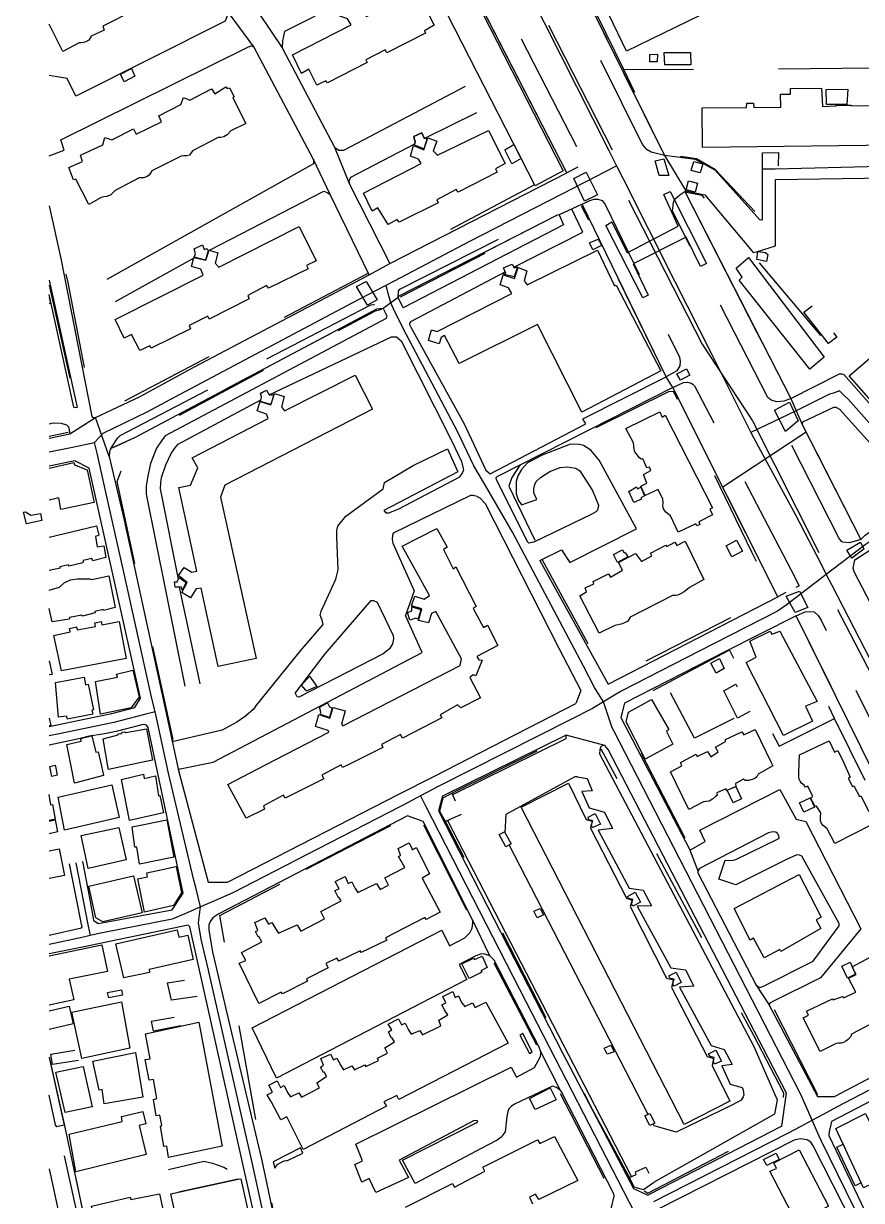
# Model space of a CAD drawing. Header units: millimetres. Extents: x 198785 to 203305, y 542885 to 545889.
# Drawn here: x 198787.6 to 199040.1, y 543770.1 to 544124.8 of the extents above; entities that cross this region are included whole.
import ezdxf

# ---------------------------------------------------------------- set-up
doc = ezdxf.new("R2010")
doc.units = ezdxf.units.MM
for name, pattern in [('FENCE_25K', [54.3, 28.7, -9.2, -16.4]), ('HIDDEN_BULD_25K', [28.8, 18.4, -10.4]), ('HIDDEN_IN_25K', [56.5, 36.5, -20])]:
    doc.linetypes.add(name, pattern=pattern)
for name, color, linetype in [('A0013114', 253, 'Continuous'), ('A0013117', 253, 'Continuous'), ('A0013118', 253, 'Continuous'), ('A0023214', 253, 'Continuous'), ('A0023217', 253, 'Continuous'), ('A0033324', 253, 'Continuous'), ('A0043325', 253, 'Continuous'), ('A0053326', 253, 'Continuous'), ('A0063321', 253, 'Continuous'), ('B0014111', 253, 'Continuous'), ('B0014112', 253, 'Continuous'), ('B0014113', 253, 'Continuous'), ('B0014115', 253, 'Continuous'), ('B0014116', 253, 'Continuous'), ('B0014118', 253, 'Continuous'), ('B0024120', 253, 'Continuous'), ('B0024127', 253, 'Continuous'), ('C0076117', 253, 'Continuous'), ('C0523121', 253, 'Continuous')]:
    doc.layers.add(name, color=color, linetype=linetype)

msp = doc.modelspace()

# ---------------------------------------------------------------- linework, layer by layer
at = {"layer": 'A0013114'}
for points in [[(198951.31, 544079.85), (198892.38, 544194.63), (198887.75, 544201.53), (198851.15, 544274.87), (198837.38, 544302.7), (198822.79, 544307.82), (198795.37, 544272.4)], [(198950.16, 544146.92), (198976.73, 544093.24), (198980.51, 544085.62), (198980.77, 544085.08), (198987.19, 544074.44), (198987.07, 544073.81), (199008.62, 544031.73), (199010.38, 544028.29), (199018.84, 544011.78)], [(198981.28, 544018.35), (198955.92, 544070.36)], [(198902.02, 544039.17), (198900.5, 544042.23)], [(198896.01, 544038.96), (198897.12, 544036.77)], [(198904.02, 544033.9), (198904.3, 544033.31), (198920.37, 544004.2), (198926.91, 543990.21), (198928.2, 543989.16)], [(198900.01, 544030.37), (198901.48, 544029.17), (198916.58, 543999.13), (198919.66, 543992.87), (198920.15, 543990.76), (198920.2, 543990.14)], [(199014.93, 543952.1), (198995.68, 543990.4), (198992.09, 543997.55), (198983.27, 544015.1)], [(199022.24, 544004.01), (199039.95, 543969.38)], [(198930.1, 543987.43), (198939.52, 543968.67), (198939.87, 543968.24)], [(198924.31, 543982.26), (198925.13, 543981.9), (198926.76, 543980.15), (198948.98, 543936.54), (198955.53, 543923.79), (198954.08, 543919.92)], [(198943.26, 543963.01), (198963.83, 543925.73)], [(199079.64, 543826.49), (199020.44, 543946.28)], [(198967.59, 543915.68), (198988.28, 543875.98), (198990.87, 543869.44), (198990.87, 543868.84), (199008.42, 543835.04), (199012.21, 543829.15), (199026.9, 543801.49)], [(198975.71, 543771.75), (198976.43, 543772.17), (198996.72, 543782.54), (199016.08, 543792.48), (199016.12, 543792.57), (199017.54, 543802.49), (198963.79, 543906.08), (198962.76, 543907.22), (198951.12, 543910.35)], [(198795.37, 543813.27), (198799.84, 543793.11), (198803.38, 543776.65), (198805.68, 543765.76), (198806.48, 543762.01), (198812.46, 543733.78), (198813.08, 543731.21), (198814.05, 543727.18), (198821.83, 543694.93), (198851.18, 543708.68), (198854.25, 543710.12), (198865.38, 543715.33), (198865.41, 543715.39)], [(199023.78, 543788.39), (199021.8, 543788.7), (199020.24, 543788.44), (199019.85, 543788.31), (198999.25, 543777.88), (198978.62, 543767.42), (198972.96, 543764.61), (198967.36, 543762.16), (198943.39, 543750.15)]]:
    msp.add_lwpolyline(points, dxfattribs=at)
at = {"layer": 'A0013117'}
for points in [[(198897.97, 544052.47), (198951.31, 544079.85)], [(198955.92, 544070.36), (198948.99, 544067.14), (198948.4, 544067.11), (198900.76, 544042.65), (198900.5, 544042.23), (198896.01, 544038.96), (198894.04, 544038.72), (198821.28, 544000.12), (198813.99, 543996.73), (198813.52, 543995.85), (198813.42, 543994.37), (198817.95, 543975.18), (198829.3, 543923), (198831.22, 543914.17), (198834.37, 543899.68), (198843.3, 543866.04), (198849.09, 543866.07), (198900.7, 543892.54), (198911.23, 543897.94), (198954.08, 543919.92)], [(198795.37, 543999.88), (198801.63, 544001.16), (198809.34, 544006.06), (198822.57, 544012.33), (198839.13, 544021.36), (198891.83, 544049.14)], [(199018.84, 544011.78), (199033.49, 544019.24), (199034.26, 544019.27), (199034.79, 544019.01), (199063.69, 543986.33), (199067.81, 543981.66), (199069.04, 543980.28), (199070.01, 543979.86), (199070.85, 543979.8), (199072.38, 543979.6), (199073.11, 543980.47), (199074.1, 543981.38), (199074.26, 543981.45), (199075.68, 543983.47), (199076.42, 543984.4), (199076.38, 543984.81), (199076.47, 543985.31), (199075.8, 544016.65)], [(199039.95, 543969.38), (199041.29, 543970.59), (199044.16, 543972.71), (199049.57, 543975.95), (199056.9, 543980.27), (199057.13, 543981.13), (199056.89, 543982.55), (199033.56, 544008.51), (199032.47, 544009.15), (199031.65, 544009.07), (199022.36, 544004.66), (199022.24, 544004.01)], [(198795.37, 543912.93), (198806.4, 543915.26), (198814.28, 543916.86), (198821.2, 543918.73), (198822.92, 543921.55), (198807.41, 543990.84), (198803.11, 543993.07), (198795.37, 543991.46)], [(198963.83, 543925.73), (199014.93, 543952.1)], [(199020.44, 543946.28), (198998.94, 543935.5), (198968.77, 543919.99), (198967.59, 543915.68)], [(198805.37, 543872.29), (198807.49, 543861.31), (198808.72, 543854.64), (198808.79, 543854.47), (198810.15, 543853.6), (198832.45, 543857.76), (198835.75, 543862.78), (198825.24, 543912.66), (198824.82, 543913.29), (198824.16, 543913.57), (198823.25, 543913.47), (198815.53, 543911.5), (198811.52, 543910.69), (198807.39, 543910.03), (198804.34, 543909.21), (198795.37, 543907.31)], [(198951.12, 543910.35), (198913.92, 543891.96), (198912.73, 543887.57), (198950.13, 543814.46), (198971.43, 543773.71), (198975.71, 543771.75)], [(198964.66, 543767.57), (198965.62, 543771.41), (198965.54, 543772.12), (198949.77, 543802.84), (198949.42, 543803.27), (198943.48, 543814.93), (198943.02, 543816.38), (198929.46, 543842.53), (198928.17, 543843.89), (198922.99, 543854.5), (198908.03, 543884.33), (198903.3, 543886.05), (198846.51, 543856.51), (198844.68, 543855.29), (198843.93, 543854.17), (198843.49, 543853.14), (198843.52, 543851.64), (198844.6, 543845.09), (198848.92, 543826.54), (198859.43, 543782.17), (198871.05, 543727.06), (198876.16, 543723.86)], [(198795.37, 543850.08), (198805.1, 543852.26), (198805.34, 543852.59), (198805.01, 543853.94), (198803.66, 543860.57), (198801.54, 543871.55)], [(198865.41, 543715.39), (198867.54, 543719.55), (198865.64, 543727.63), (198837.79, 543852.62), (198837.27, 543853.08), (198811.61, 543847.79), (198806.39, 543846.72), (198795.37, 543844.45)], [(199026.9, 543801.49), (199031.96, 543801.48), (199079.64, 543826.49)], [(199082.83, 543820.87), (199031.14, 543793.92), (199030.37, 543790.85), (199030.33, 543789.72), (199043.23, 543762.59), (199044, 543762.24), (199044.69, 543762.07), (199045.25, 543762.16), (199061.15, 543769.03), (199070.18, 543751.53), (199078.03, 543736.22), (199078.64, 543734.53), (199077.11, 543732.85), (199062.92, 543725.54), (199083.94, 543682.79), (199084.94, 543682.52)], [(199037.75, 543762.69), (199025.61, 543786.58), (199024.82, 543787.74), (199023.78, 543788.39)]]:
    msp.add_lwpolyline(points, dxfattribs=at)
at = {"layer": 'A0013118'}
for points in [[(198837.25, 544167.83), (198838.01, 544166.59), (198842.06, 544160.38), (198858.76, 544127.69), (198865.58, 544117.47), (198881.3, 544087.6), (198885.84, 544076.44), (198897.97, 544052.47)], [(198891.83, 544049.14), (198880.02, 544073.3), (198874.98, 544083.84), (198857, 544117.82), (198849.39, 544128.17), (198836.93, 544154.12), (198833.36, 544160.08), (198831.3, 544164.48)], [(198902.4, 544140.9), (198886.74, 544133.01), (198886.38, 544134.1), (198883.79, 544132.69), (198884.29, 544131.51), (198866.29, 544122.44), (198865.72, 544119.6), (198865.58, 544117.47)], [(198849.39, 544128.17), (198848.36, 544125.55), (198803.43, 544102.9), (198800.79, 544108.29), (198795.37, 544109.19)], [(198795.37, 544084.99), (198799.91, 544086.68), (198798.9, 544089.79), (198855.4, 544117.77), (198856.28, 544118.14), (198857, 544117.82)], [(198881.3, 544087.6), (198882.61, 544086.69), (198884.12, 544086.66), (198920.85, 544105.92)], [(198924.13, 544097.93), (198908.67, 544090.32), (198908.36, 544090.33), (198907.68, 544091.89), (198905.27, 544090.77), (198905.62, 544089.08), (198905.47, 544088.45), (198886.12, 544078.45), (198885.69, 544077.36), (198885.84, 544076.44)], [(199049.85, 544088.19), (199049.74, 544081.89), (199010.16, 544080.81), (199010.25, 544065.85), (199009.98, 544065.55), (199009.54, 544065.65), (198996.04, 544080.6), (198990.16, 544083.83), (198980.77, 544085.08)], [(198874.98, 544083.84), (198875.03, 544082.59), (198812.78, 544047.65)], [(198987.19, 544074.44), (198992.93, 544073.17), (199006.63, 544056.92), (199007.47, 544055.8), (199008.49, 544055.99), (199014.19, 544057.83), (199014.27, 544077.85), (199101.39, 544079.15)], [(198843.7, 544056.51), (198878.15, 544074.32), (198879.15, 544073.95), (198880.02, 544073.3)], [(198795.37, 544069.85), (198798.88, 544054.06), (198808.24, 544006.36), (198808.71, 544006.05), (198809.34, 544006.06)], [(198948.99, 544067.14), (198950.31, 544064.15), (198902.02, 544039.17)], [(198904.02, 544033.9), (198904.03, 544034.48), (198904.52, 544035.17), (198932.78, 544050.05), (198932.27, 544051.21), (198934.85, 544052.32), (198935.35, 544051.42), (198956.2, 544061.91), (198952.81, 544068.91)], [(198838.92, 544054.09), (198815.28, 544040.98)], [(198795.37, 544047.48), (198803.77, 544009.12), (198802.94, 544008.99)], [(198802.94, 544008.99), (198802.85, 544009.25), (198795.37, 544043.21)], [(198897.12, 544036.77), (198896.92, 544035.97), (198830.28, 544000.58), (198829.18, 543999.05), (198827.68, 543996.85), (198825.86, 543992.25), (198825.07, 543988.55), (198824.58, 543985.45), (198824.62, 543982.96), (198836.27, 543925.12)], [(198840.83, 543925.82), (198834.62, 543955.01), (198833.31, 543954.97), (198833.16, 543956.53), (198833.95, 543956.53), (198834.32, 543957.33), (198828.95, 543984.62), (198828.97, 543986.45), (198829.26, 543988.06), (198830.51, 543991.81), (198832.18, 543995.26), (198833.21, 543996.88), (198834.27, 543998.06), (198859.15, 544011.45), (198859.35, 544012.2), (198859.09, 544013.42), (198860.88, 544014.37), (198861.64, 544012.96), (198861.7, 544012.96), (198898.51, 544030.42), (198900.01, 544030.37)], [(198957.04, 544004.15), (198956.21, 544005.69), (198981.28, 544018.35)], [(198983.27, 544015.1), (198957.98, 544002.29)], [(198795.37, 544004.22), (198796.58, 544004.48), (198798.94, 544004.39), (198800.58, 544003.86), (198801.2, 544003.24), (198801.63, 544001.16)], [(198928.2, 543989.16), (198957.04, 544004.15)], [(198957.98, 544002.29), (198930.24, 543988.24), (198930, 543987.96), (198930.1, 543987.43)], [(198943.26, 543963.01), (198949.77, 543966.25), (198952.3, 543962.38), (198972.34, 543972.52), (198961.12, 543993.28), (198958.59, 543996.28), (198956.4, 543997.71), (198955.2, 543997.97), (198952.5, 543998.08), (198943.91, 543994.75), (198939.5, 543992.39), (198937.71, 543990.45), (198936.62, 543988.53), (198936.09, 543986.81), (198936.06, 543983.09), (198936.78, 543981.08), (198937.72, 543979.82), (198942.31, 543981.34), (198941.43, 543983.42), (198941.42, 543984.6), (198941.66, 543985.92), (198942.14, 543986.84), (198943.37, 543988), (198946.23, 543989.8), (198949.32, 543991.04), (198951.43, 543991.26), (198954.02, 543990.83), (198955.22, 543989.99), (198959.13, 543984.07), (198960.9, 543979.72), (198960.54, 543978.2), (198960.08, 543977.64), (198958.64, 543976.88), (198941.39, 543968.49), (198939.87, 543968.24)], [(198857.53, 543919.03), (198871.06, 543935.73), (198877.9, 543943.72), (198877.63, 543945.04), (198877.07, 543946.48), (198877.36, 543947.73), (198881.77, 543957.36), (198882.4, 543960.2), (198882.03, 543970.18), (198882.05, 543972.02), (198882.36, 543973.31), (198884.74, 543976.39), (198895.96, 543984.6), (198896.41, 543986.53), (198905.06, 543991.63), (198915.39, 543996.62), (198918.51, 543989.76), (198896.25, 543978.06), (198896.79, 543977.39), (198897.73, 543977.34), (198900.56, 543978.43), (198919.12, 543988.25), (198919.84, 543989.19), (198920.2, 543990.14)], [(198924.31, 543982.26), (198923.08, 543982.55), (198922.34, 543982.62), (198899.05, 543971.2), (198898.8, 543970.5), (198898.7, 543969.43), (198898.9, 543968.19), (198905.37, 543953.9), (198902.73, 543946.47)], [(198869.58, 543923.15), (198878.55, 543934.83), (198892.37, 543950.96), (198893.13, 543950.93), (198894.19, 543950.47), (198899.06, 543940.38), (198899.15, 543939.38), (198898.82, 543937.93), (198897.96, 543936.37), (198895.97, 543934.91), (198870.61, 543921.79), (198870.1, 543921.91), (198869.53, 543923.12)], [(198834.37, 543899.68), (198834.39, 543900.01), (198834.85, 543900.23), (198844.74, 543902.26), (198907.74, 543935.29), (198902.73, 543946.47)], [(198857.53, 543919.03), (198856.81, 543918.05), (198854.57, 543916.09), (198851.9, 543914.28), (198847.51, 543911.89), (198832.85, 543908.45), (198832.56, 543908.79), (198832.33, 543909.02)], [(198916.99, 543892.45), (198951.14, 543909.31), (198951.12, 543910.35)], [(198962.76, 543907.22), (198962.23, 543907.22), (198961.53, 543906.86), (198961.28, 543905.91), (198961.21, 543904.72), (199007.67, 543816.51), (199014.75, 543800.43), (199013.96, 543796.1), (198977.44, 543775.59)], [(198932.72, 543880.96), (198933.03, 543886.54), (198953.83, 543897.95), (198954.42, 543897.92), (198954.5, 543897.76), (198957.52, 543897.31), (198958.96, 543893.59), (198955.88, 543893.35), (198958.05, 543888.47), (198962.66, 543887.13), (198965.12, 543882.21), (198960.75, 543881.74), (198970.17, 543864.24), (198974.37, 543863.61), (198976.87, 543858.96), (198972.5, 543858.8), (198982.64, 543840.28), (198987.13, 543839.66), (198989.59, 543834.72), (198985.33, 543834.39), (198994.86, 543816.83), (198998.71, 543815.65), (199001.21, 543811.11), (198998.04, 543810.66), (199000.52, 543805.17), (199004.2, 543804.14), (199004.46, 543803.51), (199004.62, 543802.56), (199004.64, 543801.99), (199004.48, 543801.34), (199003.85, 543800.37), (199001.27, 543798.93), (198984.31, 543790.73)], [(198988.28, 543875.98), (198988.62, 543875.78), (198993.01, 543878.34), (198991.42, 543881.69), (199015.55, 543893.94), (199020.43, 543885.09), (199023.37, 543884.3), (199039.94, 543851.95), (199027.74, 543837.23), (199012.59, 543829.68), (199012.21, 543829.15)], [(198970.81, 543777.31), (198915.49, 543884.53)], [(199008.42, 543835.04), (199009.08, 543834.5), (199009.5, 543834.36), (199010.37, 543834.62), (199025.58, 543842.26), (199033.4, 543852.86), (199033.38, 543853.63), (199022.13, 543873.86), (199021.46, 543874.24), (199020.63, 543874.27), (199017.56, 543872.93), (199002.25, 543865.22), (198997.18, 543866.97), (198999.06, 543872.71), (199000.5, 543872.62), (199001.43, 543872.67), (199002.28, 543872.9), (199015.22, 543879.2), (199015.35, 543879.49), (199015.26, 543880.02), (199014.83, 543880.73), (199014.3, 543881.11), (199013.36, 543881.24), (199012.14, 543880.89), (198991.33, 543870.18), (198990.87, 543869.44)], [(198975.85, 543796.09), (198933.97, 543877.29)], [(198928.17, 543843.89), (198926.6, 543844.41), (198925.61, 543844.43), (198923.93, 543843.82), (198918.93, 543841.26), (198921.24, 543836.69), (198863.87, 543807.04), (198856.5, 543822.2), (198913.72, 543851.64), (198916, 543846.9), (198920.6, 543849.32), (198922.08, 543850.77), (198922.82, 543852.17), (198923.07, 543853.67), (198922.99, 543854.5)], [(198949.42, 543803.27), (198948.23, 543804.18), (198947.03, 543804.59), (198935.61, 543799.17), (198934.61, 543798.46), (198933.9, 543797.71), (198933.61, 543796.92), (198933.24, 543795.48), (198932.75, 543790.82), (198932.17, 543789.97), (198931.57, 543789.22), (198930.33, 543788.26), (198927.4, 543786.84), (198905.64, 543775.23), (198901.8, 543782.24), (198924.01, 543793.54), (198924.49, 543793.9), (198924.37, 543794.13), (198923.96, 543794.21), (198923.18, 543794.18), (198900.8, 543782.27), (198903.66, 543777.02), (198893.83, 543772.57), (198891.82, 543776.73), (198889.53, 543775.66), (198887.44, 543780.93), (198889.83, 543782.1), (198887.82, 543787.09), (198934.62, 543810.35), (198936.2, 543807.32), (198941.61, 543810.21), (198943.46, 543813.52), (198943.54, 543814.33), (198943.48, 543814.93)], [(198984.31, 543790.73), (198977.63, 543792.63), (198977.34, 543793.19)]]:
    msp.add_lwpolyline(points, dxfattribs=at)
at = {"layer": 'A0023214'}
for points in [[(198925.14, 544163.63), (198964.03, 544086.55), (198966.35, 544081.95), (198968.31, 544078.05), (198983.91, 544047.13), (198995.01, 544025.06), (198995.92, 544023.26), (198996.73, 544021.65), (199005.31, 544004.59), (199006.81, 544001.61), (199009.14, 543997.3), (199020.25, 543976.78), (199028.24, 543961.29), (199029.53, 543958.77), (199031.18, 543955.59), (199064.36, 543891.23), (199091.81, 543836.75), (199093.63, 543833.2), (199094.92, 543830.68), (199096.2, 543828.18), (199120.23, 543781.36), (199121.41, 543779.08), (199122.09, 543777.78), (199149.78, 543724.91)], [(198977.53, 543769.79), (199017.96, 543790.39), (199021.95, 543792.53), (199025.25, 543794.3), (199021.83, 543802.03), (199021.72, 543802.28), (198965.4, 543911.85), (198965.05, 543912.53), (198962.4, 543920.38), (198960.36, 543923.66), (198959.68, 543924.76), (198956.41, 543931.14), (198935.01, 543971.58), (198927.21, 543984.86), (198923.28, 543991.54), (198918.48, 544001.66), (198902.89, 544031.24), (198899.57, 544037.97), (198898.34, 544040.66), (198897.47, 544043.48), (198896.87, 544045.97)], [(198795.37, 543779.62), (198798.75, 543763.89), (198799.22, 543761.72), (198799.49, 543760.45), (198805.47, 543732.2), (198806.11, 543729.41), (198806.62, 543727.2), (198807.01, 543725.47), (198811.05, 543707.92), (198814.48, 543692.91), (198814.8, 543691.35), (198815.46, 543688.22)]]:
    msp.add_lwpolyline(points, dxfattribs=at)
at = {"layer": 'A0023217'}
for points in [[(198809.04, 543998.57), (198811.67, 544001.39), (198824.88, 544007.79), (198833.31, 544012.33), (198886.91, 544040.73), (198893.8, 544044.35), (198896.87, 544045.97), (198899.27, 544047.23), (198922.29, 544059.33), (198953.5, 544075.35), (198966.35, 544081.95)], [(199063.23, 543981.21), (199060.3, 543984.44), (199036.08, 544011.61), (199035.15, 544012.5), (199033.55, 544014.12), (199031.7, 544013.44), (199030.53, 544013.11), (199021.81, 544008.82), (199020.42, 544008.15), (199006.81, 544001.61)], [(198795.37, 543995.72), (198802.36, 543997.18), (198809.04, 543998.57)], [(198827.27, 543917.42), (198826.12, 543922.28), (198825.91, 543923.2), (198818.08, 543958.63), (198812.69, 543982.72), (198809.79, 543995.32), (198809.04, 543998.57)], [(199063.23, 543981.21), (199059.79, 543979.15), (199045.44, 543970.57), (199041.29, 543967.75), (199029.53, 543958.77), (199017.39, 543949.5), (199014.83, 543947.75), (198991.45, 543935.82), (198967.7, 543923.58), (198965.2, 543922.07), (198962.4, 543920.38), (198959.09, 543918.39), (198952.6, 543915.12), (198912.58, 543894.94), (198907.22, 543892.09)], [(198827.27, 543917.42), (198824.06, 543916.58), (198814.9, 543914.18), (198798.36, 543910.75), (198795.37, 543910.12)], [(198840.98, 543858.6), (198839.55, 543864.42), (198839, 543866.66), (198831.33, 543898.94), (198828.14, 543913.75), (198827.27, 543917.42)], [(198907.22, 543892.09), (198902, 543889.31), (198901.2, 543888.88), (198876.21, 543875.97), (198850.73, 543862.81), (198845.19, 543860.42), (198840.98, 543858.6)], [(198907.22, 543892.09), (198908.77, 543889.09), (198939.12, 543829.91), (198970.1, 543769.63), (198971.39, 543767.11)], [(198803.45, 543871.92), (198807.15, 543852.81), (198807.7, 543849.96)], [(199043.47, 543757.24), (199041.9, 543760.07), (199040.97, 543761.75), (199040.47, 543762.75), (199028.04, 543788.02), (199027.29, 543789.7), (199025.25, 543794.3), (199028.65, 543796.13), (199032.73, 543798.32), (199078.96, 543822.49), (199081.25, 543823.66), (199094.92, 543830.68), (199108.19, 543837.47), (199160.87, 543864.64), (199163.67, 543866.09)], [(198840.98, 543858.6), (198836.94, 543856.86), (198832.48, 543854.94), (198811.42, 543850.8), (198810.88, 543850.68), (198807.7, 543849.96)], [(198873.19, 543716.33), (198871.51, 543720.2), (198869.32, 543725.24), (198862.56, 543754.05), (198856.58, 543781.61), (198843.36, 543839.58), (198841.2, 543848.85), (198840.38, 543853.78), (198840.98, 543858.6)], [(198807.7, 543849.96), (198805.74, 543849.51), (198804.31, 543849.18), (198795.37, 543847.26)]]:
    msp.add_lwpolyline(points, dxfattribs=at)
at = {"layer": 'A0033324', "linetype": 'HIDDEN_IN_25K', "flags": 128}
for points in [[(198954.7, 544081.57), (198951.31, 544079.85), (198892.38, 544194.63), (198892.06, 544195.11), (198895.21, 544196.49), (198896.47, 544196.49), (198897.5, 544196.4), (198898.78, 544195.75), (198910.01, 544173.87), (198913.6, 544163.15), (198930.4, 544130.44), (198933.59, 544127.94), (198955.19, 544085.88), (198955.87, 544084.4), (198955.89, 544083.44), (198955.5, 544082.46), (198954.7, 544081.57)], [(198980.51, 544085.62), (198980.77, 544085.08), (198976.76, 544086.08), (198975.52, 544086.77), (198974.14, 544088.33), (198947.01, 544143.14), (198946.88, 544143.71), (198946.94, 544144.72), (198947.28, 544145.51), (198950.16, 544146.92), (198980.51, 544085.62)], [(199016.8, 544010.99), (199014.55, 544010.87), (199012.87, 544011.35), (199011.92, 544012.13), (198983.15, 544068.31), (198983.48, 544070.86), (198983.86, 544071.95), (198985.41, 544073.25), (198987.19, 544074.44), (198987.07, 544073.81), (199018.84, 544011.78), (199016.8, 544010.99)], [(198984.53, 544020.2), (198981.28, 544018.35), (198955.92, 544070.36), (198958.23, 544071.46), (198959.57, 544071.89), (198960.7, 544071.86), (198961.97, 544071.46), (198962.85, 544070.3), (198985.29, 544024.28), (198985.49, 544022.96), (198985.41, 544021.66), (198984.53, 544020.2)], [(198900.76, 544042.65), (198900.5, 544042.23), (198900.64, 544044.17), (198900.78, 544044.46), (198901.02, 544044.74), (198946.65, 544067.9), (198947.16, 544067.9), (198948.4, 544067.11), (198900.76, 544042.65)], [(198815.67, 543997.51), (198814, 543996.73), (198816.06, 543999.99), (198816.76, 544000.67), (198891.87, 544039.9), (198892.44, 544040.09), (198893.12, 544040.17), (198893.54, 544040.13), (198894.09, 544040), (198896.01, 544038.96), (198894.04, 544038.72), (198821.28, 544000.12), (198815.67, 543997.51)], [(199017.32, 543953.38), (199014.93, 543952.1), (198983.27, 544015.1), (198986.5, 544016.61), (198987.74, 544016.71), (198988.77, 544016.48), (198989.29, 544016.19), (198989.85, 544015.64), (199020.09, 543957.95), (199020.74, 543956.51), (199021.31, 543955.36), (199017.32, 543953.38)], [(199037.91, 543968.7), (199036.43, 543968.31), (199034.51, 543968.52), (199034.06, 543968.74), (199033.31, 543969.83), (199018.14, 543999.5), (199018, 544000.79), (199018.34, 544002.04), (199019.05, 544002.9), (199022.36, 544004.66), (199022.24, 544004.01), (199039.95, 543969.38), (199037.91, 543968.7)], [(199104.6, 543838.85), (199102.66, 543838.67), (199101.17, 543838.77), (199100.31, 543839.05), (199099.53, 543839.78), (199037.97, 543959.63), (199037.67, 543960.65), (199038.17, 543963.2), (199043.3, 543966.6), (199042.91, 543965.77), (199107.57, 543839.88), (199104.6, 543838.85)], [(199082.51, 543828.21), (199079.64, 543826.49), (199020.44, 543946.28), (199023.14, 543947.56), (199024.7, 543947.63), (199025.85, 543947.53), (199027.1, 543946.46), (199027.99, 543945), (199083.31, 543833.07), (199084.09, 543831.21), (199084.18, 543830.33), (199083.9, 543829.27), (199082.51, 543828.21)], [(198795.37, 543813.26), (198799.91, 543792.78)], [(198799.91, 543792.78), (198797.67, 543792.37), (198797.3, 543792.92), (198795.37, 543801.87)], [(198821.83, 543694.93), (198820.42, 543694.74), (198820.03, 543694.86), (198819.71, 543695.15), (198819.12, 543696.03), (198818.86, 543696.78), (198811.76, 543726.76), (198806.8, 543752.45), (198799.03, 543788.18), (198799.07, 543788.65), (198800.8, 543788.66), (198803.38, 543776.65), (198812.46, 543733.78), (198821.83, 543694.93)]]:
    msp.add_lwpolyline(points, dxfattribs=at)
at = {"layer": 'A0043325'}
for points in [[(198980.6, 544084.05), (198982.05, 544079.02), (198979.16, 544079.08), (198977.92, 544083.49), (198980.6, 544084.05)], [(198960.59, 544073.24), (198956.72, 544071.3), (198953.47, 544078.12), (198957.21, 544079.99), (198960.59, 544073.24)], [(198894.16, 544041.6), (198891.33, 544039.98), (198887.99, 544045.62), (198890.87, 544047.05), (198894.16, 544041.6)], [(198988.45, 544018.86), (198985.61, 544017.36), (198984.5, 544019.23), (198987.39, 544020.81), (198988.45, 544018.86)], [(199021.09, 544005.05), (199017.19, 544001.93), (199013.94, 544008.29), (199018.46, 544010.76), (199021.09, 544005.05)], [(199040.87, 543966.45), (199037.2, 543963.67), (199035.71, 543966.16), (199039.84, 543968.52), (199040.87, 543966.45)], [(199023.93, 543948.86), (199020.13, 543947.29), (199017.45, 543952.28), (199021.44, 543953.76), (199023.93, 543948.86)]]:
    msp.add_lwpolyline(points, dxfattribs=at)
at = {"layer": 'A0053326'}
for points in [[(198987.07, 544073.81), (199018.84, 544011.78), (199022.24, 544004.01), (199023.44, 544001.65), (198998.34, 543985.11), (198983.27, 544015.1), (198981.28, 544018.35), (198955.92, 544070.36), (198948.99, 544067.14), (198948.4, 544067.11), (198900.76, 544042.65), (198900.5, 544042.23), (198896.01, 544038.96), (198894.04, 544038.72), (198821.28, 544000.12), (198813.99, 543996.73), (198813.52, 543995.85), (198813.42, 543994.37), (198809.34, 544006.06), (198822.57, 544012.33), (198839.13, 544021.36), (198891.83, 544049.14), (198897.97, 544052.47), (198951.31, 544079.85), (198903.06, 544173.84)], [(198950.16, 544146.92), (198980.77, 544085.08), (198987.19, 544074.44), (198987.07, 544073.81)]]:
    msp.add_lwpolyline(points, dxfattribs=at)
at = {"layer": 'A0063321'}
msp.add_lwpolyline([(198982.52, 544074.26), (198993.44, 544052.47), (198991.62, 544051.63), (198987.3, 544060.42), (198971.3, 544052.4), (198975.81, 544042.94), (198974.24, 544042.2), (198963.06, 544063.97), (198964.91, 544065.05), (198969.53, 544055.68), (198984.87, 544063.74), (198980.6, 544073.26), (198982.52, 544074.26)], dxfattribs=at)
at = {"layer": 'B0014111'}
for points in [[(198950.28, 544080.45), (198941.8, 544075.88), (198884.51, 544187.98), (198892.92, 544192.63), (198950.28, 544080.45)], [(198998.87, 544130.86), (198969.3, 544116.46), (198956.12, 544144.11), (198985.56, 544158.36), (198998.87, 544130.86)], [(199123.35, 544089.05), (198992.23, 544087.52), (198992.15, 544099.46), (199005.47, 544099.55), (199005.58, 544100.81), (199007.57, 544100.8), (199007.7, 544099.55), (199015.8, 544099.61), (199015.71, 544103.52), (199018.74, 544103.59), (199018.71, 544105.26), (199028.12, 544105.36), (199028.36, 544099.82), (199032.5, 544100.06), (199032.55, 544100.27), (199037.01, 544100.26), (199037.06, 544099.99), (199054.09, 544100.12)], [(199035.71, 544100.44), (199029.58, 544100.39), (199029.52, 544104.92), (199036.05, 544105.01), (199035.71, 544100.44)], [(199028.88, 544024.31), (199024.54, 544020.65), (199003.32, 544047.48), (199004.14, 544048.43), (199002.33, 544051.11), (199006.04, 544054.29), (199028.88, 544024.31)], [(199059.14, 544022.53), (199059, 544015.89), (199050.49, 544015.88), (199043.82, 544010.18), (199036.45, 544018.67), (199043.2, 544024.53), (199059.13, 544024.22), (199059.15, 544023.91), (199060.18, 544023.9), (199060.07, 544022.53), (199059.14, 544022.53)], [(198795.37, 543990.8), (198802.8, 543992.54), (198803.04, 543991.81), (198806.85, 543990.3)], [(198806.85, 543990.3), (198808.93, 543980.49), (198798.92, 543978.42), (198798.31, 543981.84), (198795.37, 543981.18)], [(199012.57, 543941.72), (199013.14, 543940.8), (199015.57, 543941.67), (199026.78, 543920.52), (199023.27, 543919.12), (199025.34, 543914.63), (199016.68, 543910.22), (199005.41, 543932.28), (199008.4, 543933.92), (199006.45, 543938.69), (199012.57, 543941.72)], [(198795.37, 543932.79), (198796.26, 543928.69), (198795.37, 543928.5)], [(198820.09, 543918.58), (198810.82, 543916.65), (198809.31, 543926.52), (198815.99, 543927.82), (198815.69, 543928.76), (198820.59, 543929.93), (198822.51, 543921.94), (198820.09, 543918.58)], [(198983.28, 543907.61), (198974.99, 543903.14), (198969.27, 543914.39), (198969.97, 543917.32), (198976.83, 543921.16), (198982.13, 543912.04), (198981.41, 543911.45), (198983.28, 543907.61)], [(198795.37, 543915.51), (198795.84, 543913.27), (198795.37, 543913.17)], [(198823.81, 543898.64), (198824.01, 543897.28), (198827.37, 543898.12), (198828.28, 543892.04), (198828.75, 543892.17), (198829.84, 543886.96), (198819.56, 543884.68), (198817.15, 543897.05), (198823.81, 543898.64)], [(198795.31, 543892.47), (198795.82, 543889.36), (198796.34, 543889.44), (198797.14, 543885.02), (198795.37, 543884.62)], [(198795.37, 543875.53), (198798.36, 543876.14), (198799.94, 543868.04)], [(198832.85, 543859.03), (198824.14, 543857.06), (198822.05, 543867.08), (198825.01, 543867.63), (198824.75, 543868.86), (198833.67, 543870.77), (198835.25, 543862.85), (198832.85, 543859.03)], [(198799.94, 543868.04), (198795.37, 543867.14)], [(198823.38, 543856.8), (198811.51, 543854.14), (198809.47, 543855.32), (198807.35, 543864.87), (198820.79, 543867.98), (198823.38, 543856.8)], [(199027.88, 543852.08), (199015.88, 543845.13), (199015.55, 543845.75), (199010.82, 543843.27), (199007.59, 543849.17), (199006.64, 543848.56), (199001.8, 543858.11), (199021.32, 543868.35), (199028.02, 543855.55), (199026.45, 543854.71), (199027.88, 543852.08)], [(198833.96, 543851.7), (198834.45, 543849.49), (198837.12, 543850.05), (198838.71, 543842.77), (198825.47, 543839.72), (198825.64, 543838.87), (198817.83, 543837.21), (198815.48, 543847.51), (198833.96, 543851.7)], [(198795.37, 543843.87), (198811.27, 543847.22), (198812.91, 543839.13), (198801.44, 543836.79), (198802.8, 543830.59)], [(198925.8, 543843.72), (198927.37, 543840.38), (198925.45, 543839.38), (198925.71, 543838.89), (198921.97, 543837), (198919.69, 543841.43), (198923.26, 543843.11), (198923.54, 543842.72), (198925.8, 543843.72)], [(198802.8, 543830.59), (198795.37, 543829)], [(198795.37, 543827.27), (198801.42, 543828.72), (198802.56, 543823.39)], [(198819.67, 543816.03), (198805.24, 543812.87), (198802.21, 543826.91), (198817.2, 543830.03), (198819.67, 543816.03)], [(198802.56, 543823.39), (198795.37, 543821.62)], [(198840.44, 543823.86), (198847.53, 543786.54), (198831.37, 543783.09), (198830.86, 543786.46), (198829.97, 543786.42), (198828.88, 543792.51), (198829.34, 543792.81), (198828.73, 543795.8), (198827.63, 543795.66), (198826.82, 543800.55), (198827.78, 543800.85), (198826.81, 543806.54), (198825.53, 543806.37), (198824.27, 543812.57), (198825.79, 543812.86), (198824.35, 543820.35), (198840.44, 543823.86)], [(198821.34, 543814.69), (198823.6, 543801.29), (198811.9, 543799.24), (198811.33, 543803.59), (198810.43, 543803.41), (198808.54, 543812.09), (198821.34, 543814.69)], [(198808.33, 543798.33), (198800.2, 543796.68), (198797.34, 543808.75), (198805.64, 543810.46), (198808.33, 543798.33)], [(198948.12, 543800.47), (198941.81, 543797.58), (198940.09, 543800.9), (198946.3, 543804.06), (198948.12, 543800.47)], [(198824.64, 543783.94), (198803.43, 543778.77), (198801.38, 543790.16), (198817.38, 543793.95), (198817.14, 543795.48), (198823.63, 543796.95), (198824.54, 543793.23), (198822.5, 543792.73), (198824.64, 543783.94)], [(199050.18, 543778.48), (199040.78, 543773.92), (199032.39, 543791.85), (199041.33, 543796.39), (199050.18, 543778.48)], [(199033.59, 543758.32), (199021.92, 543752.79), (199018.41, 543759.7), (199019.75, 543760.27), (199018.88, 543762.44), (199020.57, 543763.52), (199012.56, 543778.93), (199014.51, 543779.8), (199013.7, 543781.49), (199021.32, 543785.41), (199030.22, 543768.38), (199028.86, 543767.73), (199033.59, 543758.32)], [(198832.01, 543772.1), (198852.33, 543776.52), (198853.13, 543776.69), (198855.49, 543765.83), (198834.55, 543760.76), (198832.01, 543772.1)], [(198828.6, 543772.14), (198831.16, 543760.51), (198830.08, 543760.27), (198835.15, 543737.58), (198830.2, 543736.28), (198830.43, 543734.3), (198815, 543730.85), (198813.41, 543738.38), (198814.86, 543738.54), (198808.12, 543768.42), (198819.81, 543771.17), (198819.95, 543770.4), (198828.6, 543772.14)]]:
    msp.add_lwpolyline(points, dxfattribs=at)
at = {"layer": 'B0014112'}
for points in [[(198808.21, 543910.12), (198809.44, 543905.23), (198810.11, 543905.39), (198811.11, 543901.04), (198811.77, 543898.19), (198802.97, 543895.91), (198801.97, 543901), (198800.69, 543907.53), (198804.97, 543908.51), (198804.93, 543909.26), (198805.96, 543909.64), (198808.21, 543910.12)], [(198824.7, 543912.23), (198826.54, 543902.83), (198818.37, 543901.08), (198813.2, 543899.98), (198813.02, 543901.06), (198811.61, 543909.29), (198816.17, 543910.44), (198816.18, 543910.72), (198817.2, 543910.9), (198817.5, 543911.29), (198818.18, 543911.39), (198818.47, 543911.16), (198824.7, 543912.23)], [(198830.79, 543884.83), (198832.9, 543873.63), (198822.57, 543871.53), (198821.77, 543876.65), (198821.22, 543876.56), (198820.38, 543882.72), (198830.79, 543884.83)]]:
    msp.add_lwpolyline(points, dxfattribs=at)
at = {"layer": 'B0014113'}
for points in [[(198795.37, 543970.05), (198809.65, 543973.5), (198810.34, 543970.65), (198809.34, 543970.24)], [(198809.34, 543970.24), (198809.84, 543967.15), (198811.85, 543967.47), (198812.43, 543963.86), (198808.54, 543962.95), (198808.27, 543963.63), (198805.57, 543962.96), (198805.55, 543962.28), (198801.26, 543961.25), (198801.2, 543961.7), (198798.62, 543961.06), (198798.68, 543960.7), (198795.37, 543959.98)], [(198813.35, 543958.42), (198815.23, 543948.88), (198811.7, 543947.94), (198811.63, 543948.23), (198809.1, 543947.65), (198809.21, 543947.28), (198805.39, 543946.19), (198805.17, 543946.5), (198801.45, 543945.81), (198801.42, 543945.37), (198796.28, 543944.55), (198795.37, 543948.56)], [(198795.37, 543954.07), (198798.48, 543954.97), (198799.87, 543956.23), (198801.78, 543957.17), (198803.83, 543957.52), (198807.63, 543957.48), (198808.25, 543957.24), (198813.35, 543958.42)], [(198811.01, 543944.6), (198811.2, 543943.61), (198816.49, 543944.62), (198818.62, 543933.43), (198799.11, 543929.72), (198796.73, 543940.45), (198801.73, 543941.48), (198801.49, 543942.47), (198803.64, 543942.99), (198803.81, 543942.06), (198809.33, 543943.11), (198809.12, 543944.24), (198811.01, 543944.6)], [(198805.9, 543927.87), (198806.36, 543925.57), (198807.14, 543925.74), (198808.71, 543918.04), (198808.18, 543917.93), (198808.57, 543916.71), (198800.89, 543915.19), (198800.55, 543916.13), (198798.22, 543915.76), (198797.23, 543926.26), (198805.9, 543927.87)], [(198816.42, 543885.54), (198799.98, 543881.74), (198798.1, 543891.67), (198814.28, 543895.35), (198816.42, 543885.54)], [(198818.61, 543872.84), (198807.16, 543870.16), (198804.98, 543880.14), (198816.32, 543882.58), (198818.61, 543872.84)]]:
    msp.add_lwpolyline(points, dxfattribs=at)
at = {"layer": 'B0014115'}
for points in [[(198828.49, 544145.76), (198834.43, 544134.43), (198829.64, 544132.01), (198828.13, 544130.26), (198827.33, 544129.89), (198826.57, 544129.68), (198825.85, 544129.68), (198825.17, 544129.7), (198822.01, 544128.03), (198821.46, 544129.07), (198811.56, 544124.06), (198811.97, 544122.84), (198808.05, 544121.05), (198807.3, 544119.85), (198806.41, 544119.31), (198805.68, 544119.09), (198804.88, 544119.05), (198804.36, 544119.06), (198799.48, 544116.39), (198795.37, 544124.68)], [(198906.16, 544134.56), (198911.33, 544124.3), (198908.49, 544122.63), (198908.79, 544121.96), (198897.09, 544115.97), (198896.57, 544116.91), (198890.83, 544113.93), (198891.23, 544113.04), (198879.24, 544106.99), (198878.75, 544107.6), (198876.03, 544106.21), (198873.66, 544111.12), (198871.38, 544109.81), (198868.68, 544115.37), (198886.32, 544124.45), (198885.3, 544126.21), (198882.47, 544127.28), (198883.39, 544130.32), (198886.57, 544129.31), (198887.69, 544132.44), (198890.49, 544131.52), (198889.63, 544128.7), (198891.02, 544126.94), (198906.16, 544134.56)], [(198848.64, 544105.75), (198849.03, 544105.25), (198849.71, 544105.49), (198851.1, 544102.71), (198850.74, 544102.42), (198854.61, 544094.72), (198850.08, 544092.48), (198849.01, 544091.31), (198848.02, 544090.72), (198847.13, 544090.5), (198846.28, 544090.48), (198838.58, 544086.49), (198837.7, 544085.17), (198836.76, 544084.94), (198835.96, 544084.92), (198835.19, 544084.87), (198826.35, 544080.4), (198825.48, 544079.14), (198824.71, 544078.63), (198823.82, 544078.34), (198822.53, 544078.28), (198815.22, 544074.55), (198813.97, 544073.23), (198812.71, 544072.73), (198811.88, 544072.63), (198811.06, 544072.36), (198807.28, 544070.27), (198803.36, 544077.88), (198802.72, 544077.69), (198801.29, 544081.45), (198805.43, 544083.21), (198804.81, 544085.16), (198811.59, 544088.26), (198812.1, 544090.48), (198814.28, 544089.75), (198820.83, 544093.07), (198821.62, 544091.46), (198829.24, 544095.21), (198828.44, 544096.97), (198835.09, 544100.42), (198835.88, 544102.52), (198837.72, 544101.7), (198844.31, 544105.19), (198845.24, 544103.6), (198848.64, 544105.75)], [(198927.75, 544092.6), (198932.78, 544082.62), (198929.87, 544081.06), (198930.37, 544080.02), (198918.56, 544074.01), (198918.05, 544074.84), (198912.13, 544071.65), (198912.56, 544070.82), (198900.79, 544065.01), (198900.27, 544065.75), (198897.47, 544064.29), (198894.4, 544069.26), (198892.66, 544068.32), (198890.09, 544073.7), (198907.47, 544082.68), (198906.65, 544083.92), (198904.2, 544084.81), (198905.13, 544088.09), (198908.29, 544086.78), (198909.45, 544090.35), (198912.18, 544089.35), (198911.1, 544086.51), (198912.33, 544085.17), (198927.75, 544092.6)], [(198872.87, 544051.95), (198873.37, 544050.87), (198861.41, 544045.03), (198860.81, 544045.89), (198855.2, 544042.82), (198855.65, 544041.84), (198843.62, 544035.7), (198843.14, 544036.65), (198837.55, 544033.81), (198837.93, 544032.79), (198826.1, 544026.95), (198825.66, 544027.69), (198822.64, 544026.34), (198820.19, 544031.13), (198817.96, 544030.03), (198815.24, 544035.59), (198841.78, 544048.99), (198841.06, 544050.77), (198838.23, 544051.61), (198839, 544054.37), (198842.57, 544053.51), (198843.59, 544056.55), (198846.23, 544055.68), (198845.43, 544052.58), (198846.49, 544051.41), (198870.65, 544063.68), (198875.86, 544053.32), (198872.87, 544051.95)], [(198960.61, 544056.52), (198965.69, 544045.75), (198966.18, 544046), (198979.63, 544020.21), (198955.85, 544007.66), (198942.47, 544034.14), (198918.95, 544022.38), (198914.49, 544030.84), (198913.49, 544030.19), (198912.89, 544028.32), (198909.64, 544029.28), (198910.56, 544032.51), (198912.31, 544032), (198934.73, 544043.47), (198933.81, 544045.19), (198931.25, 544046.1), (198932.19, 544049.07), (198935.58, 544047.98), (198936.7, 544051.27), (198939.32, 544050.32), (198938.46, 544047.33), (198939.41, 544046.04), (198960.61, 544056.52)], [(198892.75, 544008.63), (198848.34, 543985.7), (198847.02, 543982.1), (198857.79, 543933.42), (198846.26, 543931.06), (198841.16, 543954.68), (198839.64, 543954.5), (198837.97, 543951.8), (198835.3, 543953.34), (198836.92, 543956.41), (198834.37, 543958.44), (198836.02, 543960.85), (198838.31, 543959.46), (198839.86, 543959.75), (198834.41, 543985.02), (198837.98, 543985.75), (198840.16, 543990.93), (198838.42, 543993.94), (198861.39, 544005.83), (198860.88, 544007.13), (198858.04, 544008.12), (198858.94, 544010.88), (198862.19, 544009.89), (198863.28, 544013.37), (198866.13, 544012.43), (198865.34, 544009.35), (198866.32, 544008.08), (198887.57, 544018.87), (198892.75, 544008.63)], [(198979.38, 544007.81), (198980.09, 544006.24), (198981.02, 544006.77), (198995.23, 543978.86), (198994.4, 543978.45), (198995.2, 543976.81), (198991.17, 543974.61), (198991.47, 543973.9), (198990.52, 543973.49), (198990.17, 543974.04), (198984.9, 543971.56), (198982.56, 543976.48), (198981.18, 543977.6), (198980.49, 543978.58), (198980.31, 543979.54), (198980.36, 543980.43), (198980.3, 543981.52), (198978.88, 543984.42), (198974.96, 543982.56), (198973.6, 543985.42), (198975.45, 543986.32), (198974.4, 543988.96), (198976.64, 543990.11), (198976.22, 543991.15), (198975.45, 543990.98), (198974.24, 543993.61), (198973.71, 543993.59), (198973.23, 543993.97), (198971.83, 543995.74), (198971.6, 543996.59), (198971.39, 543998.43), (198969.12, 544002.83), (198979.38, 544007.81)], [(198914.15, 543966.31), (198917.09, 543960.51), (198917.93, 543961.05), (198924.03, 543949.18), (198923.11, 543948.49), (198926.26, 543942.77), (198927.42, 543943.51), (198930.52, 543937.34), (198924.24, 543934.07), (198924.85, 543933.11), (198925.83, 543932.95), (198923.97, 543928.26), (198923.14, 543928.51), (198922.15, 543927.71), (198925.37, 543921.65), (198919.43, 543918.61), (198918.44, 543919.53), (198913.17, 543916.53), (198913.69, 543915.61), (198901.87, 543909.49), (198901.19, 543910.61), (198895.48, 543907.51), (198895.89, 543906.61), (198885.44, 543901.44), (198883.71, 543900.58), (198883.38, 543901.39), (198877.51, 543898.27), (198878.08, 543897.25), (198866.45, 543891.36), (198865.96, 543892.28), (198859.99, 543889.05), (198860.27, 543888.09), (198854.71, 543885.33), (198849.21, 543895.53), (198860.34, 543901.31), (198879.62, 543911.3), (198879.41, 543911.72), (198875.57, 543912.99), (198876.67, 543916.57), (198879.91, 543915.52), (198880.9, 543918.75), (198884.51, 543917.73), (198883.5, 543913.68), (198883.9, 543913.2), (198919.17, 543931.36), (198919.57, 543933.36), (198911.89, 543947.67), (198910.56, 543947.06), (198909.7, 543944.19), (198906.65, 543944.97), (198907.62, 543948.39), (198904.57, 543949.33), (198905.55, 543952.28), (198908.32, 543951.34), (198909.96, 543952.48), (198901.69, 543967.36), (198912.17, 543972.67), (198915.26, 543967.06), (198914.15, 543966.31)], [(198986.96, 543968.86), (198992.61, 543957.32), (198988.27, 543954.89), (198986.74, 543953.51), (198985.59, 543952.95), (198984.82, 543952.55), (198984.11, 543952.42), (198983.19, 543952.41), (198970.43, 543945.97), (198969.69, 543944.73), (198968.76, 543944.21), (198967.73, 543943.81), (198965.8, 543943.41), (198961.11, 543941.06), (198955.27, 543952.37), (198957.31, 543953.53), (198956.83, 543954.74), (198959.49, 543956.01), (198959.3, 543956.72), (198963.95, 543959.03), (198964.53, 543957.99), (198968.11, 543960.09), (198966.96, 543962.44), (198972.06, 543965.07), (198973.87, 543962.74), (198977, 543964.45), (198976.59, 543965.24), (198981.14, 543967.58), (198981.44, 543967.19), (198983.94, 543968.52), (198984.46, 543967.5), (198986.96, 543968.86)], [(199008.08, 543912.03), (199012.91, 543902.12), (199013.41, 543901.1), (199009.05, 543898.57), (199008.58, 543897.83), (199007.96, 543897.35), (199007.19, 543897.04), (199006.09, 543896.75), (199005.49, 543896.7), (199005.13, 543896.69), (199004.56, 543897.13), (199002.15, 543895.76), (199002.23, 543894.93), (198999.56, 543893.7), (198999.29, 543894.22), (198996.56, 543893.02), (198996.6, 543892.14), (198996.14, 543891.89), (198995.2, 543891.03), (198994.24, 543890.47), (198993.38, 543890.36), (198992.57, 543890.3), (198988.14, 543888), (198982.63, 543899.29), (198986.03, 543901.17), (198985.69, 543901.97), (198985.63, 543902.14), (198990.31, 543904.61), (198990.64, 543903.98), (198993.76, 543905.42), (198994.78, 543903.87), (198996.91, 543905.34), (198996.15, 543906.79), (198999.17, 543908.46), (198999.15, 543909.05), (199004.09, 543911.32), (199004.69, 543910.48), (199008.08, 543912.03)], [(199043.17, 543883.36), (199032.06, 543877.75), (199029.83, 543882.13), (199028.54, 543883.18), (199028.07, 543883.75), (199027.82, 543884.55), (199027.81, 543885.61), (199027.86, 543886.92), (199026.59, 543889), (199026.14, 543888.9), (199024.8, 543891.48), (199025.43, 543891.84), (199023.93, 543894.96), (199023.22, 543894.7), (199022.87, 543895.29), (199022.08, 543895.87), (199021.69, 543896.45), (199021.37, 543897.08), (199021.27, 543897.6), (199021.27, 543898.3), (199021.24, 543899.02), (199021.39, 543902.16), (199021.5, 543904.48), (199030.41, 543908.7)], [(199030.41, 543908.7), (199031.97, 543905.19), (199033.05, 543905.75), (199034.67, 543902.23), (199036.76, 543897.71), (199036.15, 543897.38), (199037.46, 543894.9), (199037.83, 543895.08), (199039.53, 543891.84), (199039.98, 543892.09), (199042.31, 543887.38)], [(199000.46, 543800.06), (198986.75, 543793.04), (198937.63, 543888.64), (198951.84, 543895.87), (198957.2, 543884.91), (198959, 543884.41), (198958.45, 543882.34), (198969.29, 543861.26), (198971.05, 543860.62), (198970.48, 543858.74), (198981.4, 543837.14), (198983.48, 543836.6), (198982.9, 543834.34), (198993.59, 543813.51), (198995.56, 543812.93), (198995.1, 543810.8), (199000.46, 543800.06)], [(198904.72, 543876), (198904.79, 543875.84), (198906.03, 543876.46), (198909.97, 543868.62), (198907.75, 543867.28), (198913.16, 543856.98), (198908.99, 543854.76), (198908.55, 543855.45), (198896.76, 543849.29), (198897.13, 543848.55), (198889.38, 543844.91), (198889.06, 543845.32), (198882.64, 543842.21), (198882.02, 543843.15), (198878.74, 543841.53), (198879.47, 543840.29), (198872.94, 543836.96), (198873.2, 543836.19), (198865.7, 543832.44), (198865.26, 543832.87), (198858.5, 543829.51), (198852.65, 543841.6), (198854.58, 543842.5), (198853.31, 543844.88), (198859.41, 543848.03), (198858.59, 543849.66), (198858.38, 543849.56), (198857.58, 543851.18), (198858.28, 543851.51), (198857.29, 543853.92), (198860.37, 543855.34), (198861.49, 543853.41), (198862.46, 543853.95), (198863.7, 543851.89), (198864.44, 543850.72), (198870.14, 543853.2), (198871.16, 543851.3), (198878.38, 543855.02), (198877.2, 543857.19), (198883.36, 543860.43), (198882.57, 543861.62), (198882.45, 543861.56), (198881.49, 543863.51), (198882.73, 543864.09), (198881.5, 543866.3), (198884.52, 543867.72), (198885.51, 543865.67), (198886.54, 543866.14), (198887.55, 543864.15), (198888.39, 543862.91), (198894.02, 543865.63), (198895.13, 543863.83), (198897.59, 543865.11), (198896.52, 543867.34), (198902.57, 543870.44), (198900.67, 543873.78), (198901.27, 543874.08), (198901.22, 543874.23), (198900.54, 543876.19), (198903.89, 543877.87), (198904.72, 543876)], [(199043.01, 543823.4), (199037.12, 543820.29), (199036.92, 543819.55), (199036.13, 543818.69), (199035.45, 543818.11), (199034.72, 543817.72), (199034.04, 543817.57), (199033.24, 543817.53), (199032.49, 543817.47), (199027.65, 543814.98), (199022.53, 543825.18), (199024.2, 543825.99), (199023.57, 543827.2), (199031.38, 543830.9), (199031.62, 543830.58), (199034.46, 543831.57), (199034.69, 543831.17), (199038.43, 543832.88), (199036.2, 543837.1), (199038.53, 543838.24), (199037.34, 543840.56), (199050.05, 543847.34)], [(198916.95, 543833.12), (198917.74, 543831.35), (198918.66, 543831.8), (198919.66, 543829.76), (198919.68, 543829.71), (198920.57, 543828.54), (198922.91, 543829.66), (198923.77, 543828.31), (198926.96, 543829.93), (198933.65, 543817.51), (198900.75, 543800.58), (198900.11, 543801.73), (198896.23, 543799.89), (198896.98, 543798.55), (198871.88, 543785.48), (198866.99, 543795.34), (198865.18, 543794.48), (198862.25, 543799.93), (198862.18, 543800.05), (198861.08, 543801.92), (198862.67, 543802.8), (198861.58, 543804.9), (198864.08, 543806.21), (198865.06, 543804.17), (198866.19, 543804.79), (198867.14, 543802.71), (198867.18, 543802.63), (198868.07, 543801.38), (198870.61, 543802.55), (198871.43, 543801.3), (198876.87, 543804.07), (198875.98, 543805.59), (198878.95, 543807.5), (198878.33, 543808.78), (198878.03, 543808.65), (198877.12, 543810.35), (198878.03, 543810.89), (198877.23, 543812.89), (198880.1, 543814.26), (198881.07, 543812.49), (198882.03, 543813.03), (198883.24, 543810.85), (198884.03, 543809.51), (198886.56, 543810.68), (198887.42, 543809.49), (198890.48, 543811), (198890.82, 543810.51), (198894.64, 543812.29), (198894.28, 543813.03), (198897.3, 543814.57), (198896.5, 543816.13), (198899.38, 543817.95), (198898.59, 543819.2), (198898.43, 543819.12), (198897.61, 543820.92), (198898.64, 543821.56), (198897.56, 543823.27), (198900.64, 543824.83), (198901.57, 543823.04), (198902.62, 543823.58), (198903.54, 543821.74), (198903.61, 543821.58), (198904.4, 543820.22), (198907.06, 543821.4), (198907.81, 543820.04), (198913.36, 543822.72), (198912.76, 543824.43), (198915.52, 543826.08), (198914.7, 543827.23), (198913.69, 543829.12), (198914.88, 543829.65), (198914.01, 543831.62), (198916.95, 543833.12)], [(198902.7, 543768.14), (198916.85, 543775.2), (198917.54, 543774.17), (198926.69, 543778.93), (198926.02, 543780.18), (198942.48, 543788.41), (198943.23, 543787.26), (198947.64, 543789.43)], [(198947.64, 543789.43), (198954.62, 543776.1), (198942.92, 543770.42), (198941.89, 543771.99), (198940.06, 543771.12), (198941.04, 543769.12)]]:
    msp.add_lwpolyline(points, dxfattribs=at)
at = {"layer": 'B0014116', "linetype": 'HIDDEN_BULD_25K', "flags": 128}
for points in [[(198821.22, 544108.99), (198817.93, 544107.31), (198816.87, 544109.59), (198820.2, 544111.25), (198821.22, 544108.99)], [(198909.27, 544090.3), (198908.25, 544087.05), (198905.4, 544088.15), (198905.62, 544089.08), (198905.27, 544090.77), (198907.68, 544091.89), (198908.36, 544090.33), (198909.27, 544090.3)], [(198937.58, 544084.13), (198934.8, 544082.54), (198932.68, 544086.8), (198935.39, 544088.35), (198937.58, 544084.13)], [(199015, 544081), (199010.35, 544080.94), (199010.3, 544085.89), (199015.1, 544085.96), (199015, 544081)], [(198961.83, 544057.91), (198959.22, 544056.67), (198958.16, 544058.7), (198958.4, 544058.8), (198960.78, 544059.86), (198961.68, 544058.2), (198961.83, 544057.91)], [(198841.54, 544058.11), (198842.1, 544056.7), (198843, 544057.04), (198843.32, 544056.33), (198842.48, 544053.54), (198839.11, 544054.43), (198839.45, 544055.42), (198839.05, 544056.92), (198841.54, 544058.11)], [(199011.94, 544055.26), (199011.48, 544053.09), (199008.57, 544053.75), (199008.91, 544056.12), (199011.16, 544055.79), (199011.94, 544055.26)], [(198934.85, 544052.32), (198935.49, 544051.16), (198936.48, 544051.48), (198935.51, 544048.52), (198932.16, 544049.3), (198932.97, 544049.62), (198932.27, 544051.21), (198934.85, 544052.32)], [(198795.37, 544042.23), (198795.78, 544040.43)], [(198795.78, 544040.43), (198795.37, 544040.36)], [(199032.74, 544030.27), (199030.23, 544028.36), (199022.72, 544037.8), (199025.3, 544039.73), (199032.74, 544030.27)], [(198860.88, 544014.36), (198861.64, 544012.96), (198863.1, 544012.98), (198862.18, 544010.01), (198859.04, 544010.97), (198859.36, 544012.2), (198859.1, 544013.41), (198860.88, 544014.36)], [(198972.35, 543985.16), (198972.66, 543984.63), (198973.66, 543985.06), (198974.71, 543982.48), (198973.69, 543981.89), (198973.83, 543981.53), (198971.58, 543980.52), (198970.01, 543983.84), (198972.35, 543985.16)], [(198788.25, 543977.64), (198789.82, 543976.64), (198792.8, 543977.21), (198793.21, 543975.1), (198788.55, 543974.02), (198787.65, 543977.57), (198788.25, 543977.64)], [(198968.11, 543966.24), (198968.59, 543965.29), (198968.97, 543965.43), (198969.72, 543964.11), (198966.57, 543962.43), (198965.46, 543964.8), (198968.11, 543966.24)], [(199004.31, 543965.86), (199001.07, 543964.06), (198999.34, 543967.41), (199002.45, 543969.16), (199004.31, 543965.86)], [(198834.58, 543957.9), (198836.67, 543956.4), (198835.41, 543954.05), (198835.17, 543955.03), (198833.31, 543954.97), (198833.17, 543956.53), (198833.95, 543956.53), (198834.58, 543957.9)], [(198907.35, 543948.24), (198906.6, 543945.28), (198905.86, 543945.65), (198904.05, 543944.98), (198903.33, 543947.35), (198904.65, 543947.87), (198904.62, 543949.02), (198907.35, 543948.24)], [(198998.75, 543930.41), (198996.3, 543929.03), (198994.75, 543932.04), (198997.32, 543933.43), (198998.75, 543930.41)], [(198876.01, 543925.07), (198872.81, 543923.63), (198872.69, 543923.97), (198871.45, 543925.39), (198873.79, 543928.15), (198876.01, 543925.07)], [(199006.53, 543917.46), (199002.77, 543915.53), (198998.62, 543923.68), (199002.26, 543925.7), (199006.53, 543917.46)], [(198880.66, 543918.6), (198879.84, 543915.7), (198877.09, 543916.59), (198877.25, 543917.29), (198876.85, 543918.83), (198879.28, 543920.1), (198879.84, 543918.89), (198880.66, 543918.6)], [(198797.78, 543898.26), (198796.19, 543897.94), (198795.59, 543900.96), (198797.18, 543901.28), (198797.24, 543900.97), (198797.78, 543898.26)], [(198919.55, 543886.44), (198914.76, 543884.35), (198913.05, 543887.34), (198914.08, 543891.52), (198916.65, 543892.85), (198919.55, 543886.44)], [(199004, 543891.16), (199001.49, 543889.95), (198999.7, 543893.74), (199002.23, 543894.91), (199004, 543891.16)], [(199025.98, 543888.71), (199022.75, 543887.18), (199021.46, 543890.01), (199024.66, 543891.44), (199025.98, 543888.71)], [(198797.22, 543884.84), (198797.93, 543881.18), (198795.37, 543880.62)], [(198795.37, 543884.45), (198797.22, 543884.84)], [(198961.5, 543883.54), (198959.19, 543882.49), (198958.71, 543883.09), (198959.15, 543884.59), (198957.93, 543884.84), (198957.78, 543885.68), (198959.84, 543886.78), (198961.5, 543883.54)], [(198934.6, 543877.66), (198932.92, 543876.66), (198930.98, 543880.46), (198932.57, 543881.23), (198934.6, 543877.66)], [(198973.51, 543860.07), (198971.24, 543858.81), (198970.82, 543859.49), (198971.2, 543860.83), (198969.98, 543861.14), (198969.63, 543861.78), (198971.93, 543863.09), (198973.51, 543860.07)], [(198944.3, 543856.23), (198942.45, 543855.28), (198941.43, 543857.36), (198943.3, 543858.12), (198944.3, 543856.23)], [(198985.84, 543835.82), (198983.66, 543834.67), (198983.32, 543835.27), (198983.65, 543836.8), (198982.44, 543837.07), (198982.06, 543837.87), (198984.25, 543838.95), (198985.84, 543835.82)], [(199038.31, 543838.36), (199035.88, 543837.12), (199034.26, 543840.73), (199036.73, 543841.93), (199038.31, 543838.36)], [(198817.45, 543832.04), (198813.32, 543831.21), (198812.97, 543832.76), (198817.17, 543833.63), (198817.45, 543832.04)], [(198835, 543822.78), (198826.82, 543821.11), (198826.17, 543824.15), (198834.56, 543825.61), (198835, 543822.78)], [(198804.17, 543812.28), (198796.35, 543811.07), (198795.9, 543814.24), (198803.63, 543815.48), (198804.17, 543812.28)], [(198965.63, 543814.92), (198963.55, 543814.19), (198962.55, 543816.04), (198964.65, 543816.96), (198965.63, 543814.92)], [(198997.98, 543812.12), (198995.86, 543811.2), (198995.59, 543812), (198995.72, 543813.2), (198994.54, 543813.5), (198994.07, 543814.3), (198996.2, 543815.39), (198997.98, 543812.12)], [(198977.88, 543793.42), (198976.31, 543792.76), (198974.89, 543795.61), (198976.37, 543796.36), (198977.88, 543793.42)], [(199039.99, 543775.47), (199038.23, 543774.56), (199032.73, 543786.16), (199034.59, 543787.09), (199039.99, 543775.47)], [(198852.33, 543776.52), (198832.01, 543772.1), (198830.69, 543779.37), (198842, 543781.93), (198844.57, 543781.41), (198847.95, 543780.19), (198850.54, 543778.56), (198852.33, 543776.52)], [(199015.34, 543782.51), (199011.58, 543780.65), (199010.6, 543782.51), (199014.46, 543784.39), (199015.34, 543782.51)], [(198977.42, 543775.48), (198974.49, 543773.31), (198971.59, 543774.17), (198970.25, 543777.06), (198972.26, 543777.91), (198972.06, 543778.81), (198975.16, 543780.21), (198977.42, 543775.48)]]:
    msp.add_lwpolyline(points, dxfattribs=at)
at = {"layer": 'B0014118', "linetype": 'HIDDEN_BULD_25K', "flags": 128}
msp.add_lwpolyline([(198839.99, 543831.64), (198832.21, 543830.5), (198831.01, 543835.75), (198838.86, 543836.87), (198839.99, 543831.64)], dxfattribs=at)
at = {"layer": 'B0024120', "linetype": 'FENCE_25K', "flags": 128}
for points in [[(198968.56, 544111.02), (198951.05, 544146.53)], [(199008.01, 544068.22), (198996.17, 544080.78), (198990.45, 544084.04), (198980.86, 544085.38), (198968.48, 544111.02), (198968.56, 544111.02), (199010.08, 544111.08), (199075.75, 544111.93), (199134.33, 544112.72), (199134.36, 544112.72)], [(198941.6, 544076.22), (198897.76, 544052.9)], [(198891.55, 544049.6), (198808.91, 544006.19), (198801.05, 544046.78), (198795.37, 544072.69)], [(199118.48, 544013.4), (199118.43, 544030.22), (199058.48, 544029.6), (199030.18, 544028.14), (199001.57, 544062.03), (198992.08, 544073.03), (198987.42, 544073.93)], [(198955.63, 544069.92), (198957.83, 544065.67)], [(198901.27, 544042.51), (198947.18, 544066.21)], [(198795.37, 544046.01), (198802.94, 544011.89)], [(198832.69, 543909.06), (198815.85, 543986.85), (198817.15, 543990.22), (198821.72, 543999.99), (198893.7, 544038.27), (198895.61, 544038.7)], [(198943.92, 543963.2), (198963.74, 543926.85), (199013.32, 543952.23), (199007.13, 543965.53), (198983.58, 544013.88), (198982.16, 544013.95), (198956.29, 544001.12), (198939.15, 543993.5), (198937.29, 543991.84), (198934.77, 543988.05), (198933.88, 543985.37), (198941.73, 543969.1)], [(198801.12, 544001.56), (198795.37, 544000.39)], [(198986.97, 543879.29), (198968.2, 543915.93), (198968.79, 543919.28), (198999.87, 543935.76), (199000.36, 543935.99), (199015.29, 543907.05), (199032.02, 543915.41)], [(199001.65, 543915.4), (198989.81, 543909.45), (198981.18, 543925.7)], [(199013.79, 543827.65), (199026.99, 543801.88), (199031.61, 543801.79), (199075.44, 543825.17), (199075.74, 543827.58), (199050.35, 543878.21), (199032.02, 543915.41), (199030.26, 543918.98)], [(198916.7, 543892.85), (198950.89, 543909.93)], [(198974.62, 543773.07), (198975.78, 543772.36), (199015.51, 543793.09), (199016.76, 543802.46), (199007.68, 543819.82), (198961.72, 543906.19)], [(198872.83, 543869.95), (198902.8, 543885.49)], [(198908.15, 543883.34), (198921.43, 543857.03)], [(198970.25, 543777.05), (198959.13, 543797.53), (198938.56, 543837.98), (198914.84, 543884.33)], [(198868.44, 543741.32), (198859.73, 543782.44), (198848.71, 543844.81), (198846.76, 543856.02), (198864.85, 543865.48)], [(198929.31, 543841.7), (198942.22, 543816.99)], [(198949.35, 543802.38), (198964.93, 543772.06), (198964.13, 543767.94), (198889.88, 543730.46), (198876.11, 543724.27), (198871.35, 543727.34), (198869.44, 543737.22)]]:
    msp.add_lwpolyline(points, dxfattribs=at)
at = {"layer": 'B0024127'}
for points in [[(198992.28, 544082.55), (198991.55, 544079.85), (198988.85, 544080.57), (198989.57, 544083.28), (198992.28, 544082.55)], [(198990.71, 544076.69), (198989.98, 544073.99), (198987.28, 544074.71), (198988, 544077.42), (198990.71, 544076.69)]]:
    msp.add_lwpolyline(points, dxfattribs=at)
at = {"layer": 'C0076117'}
for points in [[(198978.57, 544113.28), (198976.36, 544113.32), (198976.37, 544115.5), (198978.67, 544115.56), (198978.57, 544113.28)], [(198988.73, 544112.37), (198980.91, 544112.37), (198980.69, 544116.1), (198988.64, 544116.08), (198988.73, 544112.37)], [(198938.12, 543820.41), (198937.23, 543819.98), (198940.11, 543814.45), (198940.94, 543814.9), (198938.12, 543820.41)], [(198871.06, 543785.95), (198862.83, 543781.75), (198863.32, 543779.88), (198863.8, 543780.48), (198864.28, 543781.03), (198865.38, 543781.72), (198866.15, 543782.04), (198866.77, 543782.13), (198867.19, 543782.15), (198871.8, 543784.34), (198871.06, 543785.95)]]:
    msp.add_lwpolyline(points, dxfattribs=at)
at = {"layer": 'C0523121'}
for points in [[(198945.79, 544124.38), (198964.99, 544086.74)], [(198969.92, 544071.55), (198992.15, 544028.19), (199007.32, 544005.13), (199027.24, 543965.44)], [(199032.89, 543948.23), (199052.13, 543911.35), (199061.86, 543892.78), (199070.11, 543882.13), (199083.18, 543856.83), (199089.4, 543844.22)]]:
    msp.add_lwpolyline(points, dxfattribs=at)

doc.saveas('drawing.dxf')
